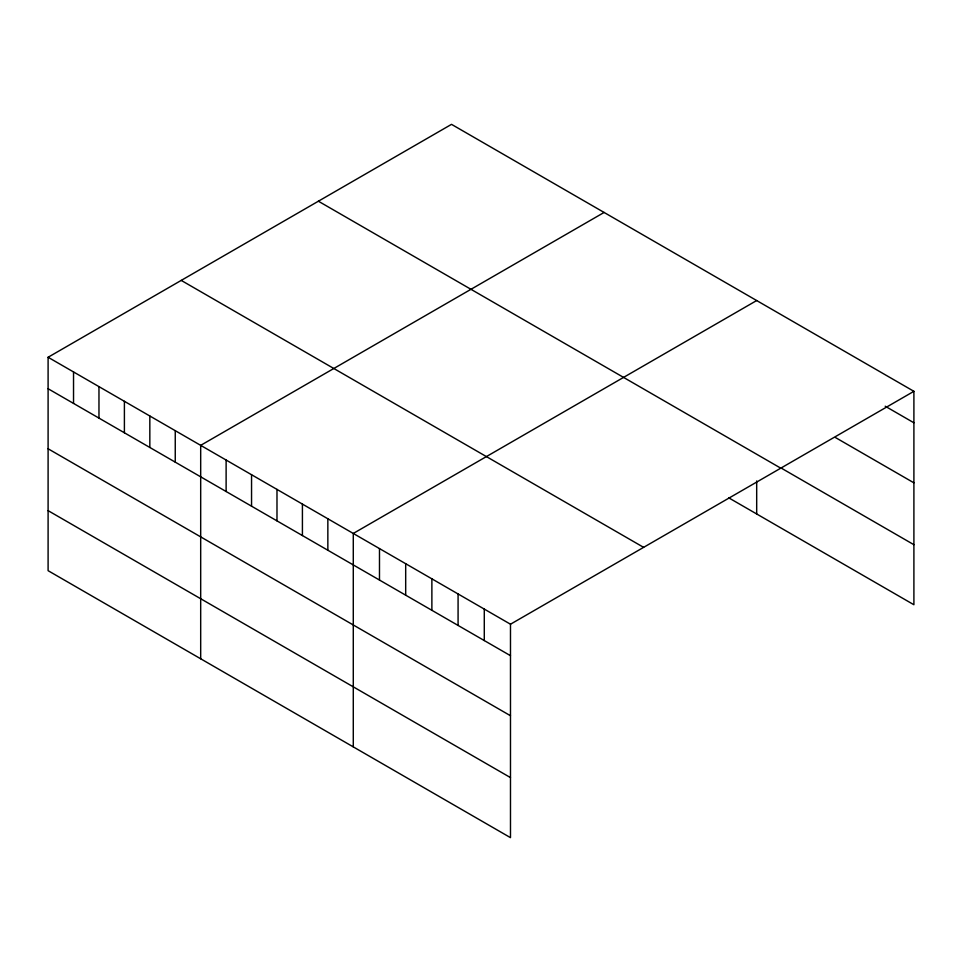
<?xml version="1.0" encoding="UTF-8"?>
<svg xmlns="http://www.w3.org/2000/svg" width="962" height="962" viewBox="0 0 962 962"><rect width="100%" height="100%" fill="white"/><g stroke="black" fill="none" stroke-linecap="round" stroke-linejoin="round"><path stroke-width="1.44" d="M48.1 357.263L510.485 624.218L510.485 837.649L48.1 570.682L48.1 357.263L451.515 124.351L913.9 391.318L913.9 604.737L728.715 497.823M604.1 212.446L200.685 445.358L200.685 658.79M756.685 300.541L353.282 533.453L353.282 746.885M510.485 624.218L913.9 391.318M885.208 406.217L913.9 422.787M835.293 437.445L913.9 482.828M780.398 467.616L913.9 544.696M318.386 201.214L780.771 468.169M181.229 280.399L643.614 547.354M48.1 388.732L510.485 655.687M48.1 448.773L510.485 715.74M48.1 510.642L510.485 777.597M756.685 480.952L756.685 513.973M484.283 609.09L484.283 640.56M458.08 593.963L458.08 625.432M431.878 578.835L431.878 610.305M405.687 563.708L405.687 595.177M379.485 548.58L379.485 580.05M327.85 518.771L327.85 550.24M302.417 504.088L302.417 535.557M276.984 489.405L276.984 520.875M251.551 474.723L251.551 506.192M226.118 460.04L226.118 491.51M175.252 430.675L175.252 462.145M149.831 415.993L149.831 447.462M124.399 401.31L124.399 432.78M98.966 386.628L98.966 418.097M73.533 371.945L73.533 403.415"/></g></svg>
